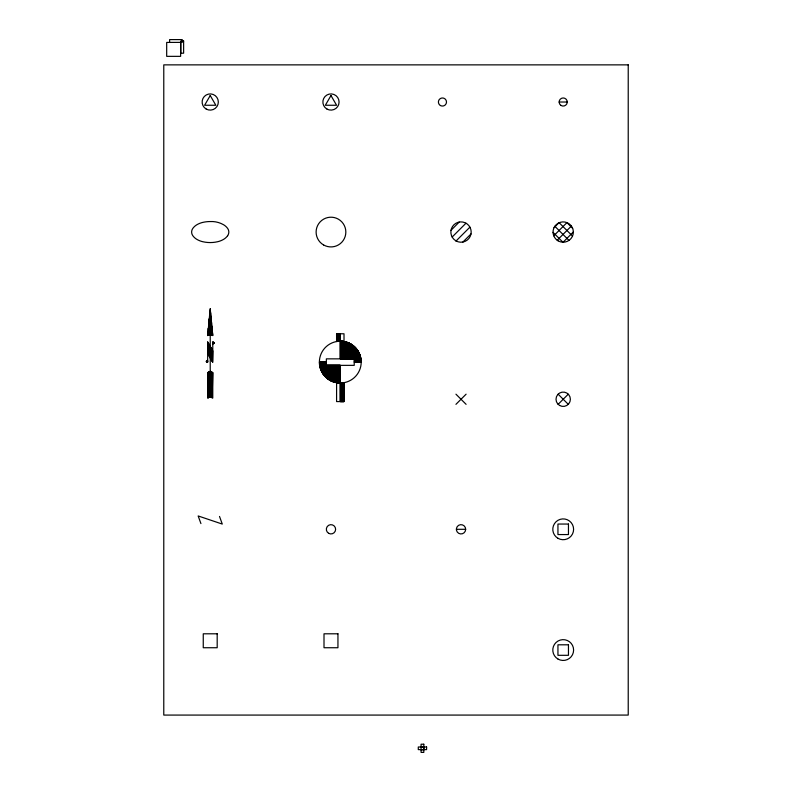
<?xml version="1.0" encoding="UTF-8"?>
<svg xmlns="http://www.w3.org/2000/svg" width="792" height="792" viewBox="0 0 792 792"><rect width="100%" height="100%" fill="white"/><g stroke="black" fill="none" stroke-linecap="round" stroke-linejoin="round"><path stroke-width="1.19" d="M212.81 343.777L214.018 343.174L213.414 341.966L212.771 341.976L212.771 362.38L207.672 353.45M207.672 372.577L207.989 397.762L207.989 372.577L208.306 397.762L208.306 372.26L208.633 397.445L208.633 372.26L208.949 397.445L208.949 371.943L209.266 397.129L209.266 371.943L209.583 397.129L209.583 371.626L209.9 396.812L209.9 371.626L210.226 396.812L210.543 371.626L210.543 396.812L210.86 371.626L210.86 397.129L211.494 371.943L211.494 397.445L212.137 372.26L212.137 397.762L212.771 372.577L210.226 371.309L207.672 372.577L207.672 398.079L210.226 396.812L212.771 398.079L212.771 372.577M210.226 334.323L209.9 311.375L209.9 334.323L209.583 314.879L209.583 334.64L209.266 318.701L209.266 334.64L208.949 322.215L208.949 334.966L208.633 325.403L208.633 334.966L208.306 328.264L208.306 335.283L207.989 331.779L207.672 334.966L210.226 334.323L212.771 335.6L210.226 308.821L207.672 335.6L210.226 334.323L210.543 312.652L210.543 334.323L210.86 316.156L210.86 334.64L211.177 319.344L211.177 334.64L211.494 322.532L211.494 334.966L211.82 326.037L211.82 334.966L212.137 329.225L212.137 335.283L212.454 332.729L212.771 335.283M451.014 230.274L459.241 222.057M452.153 237.026L465.983 223.195M456.103 240.956L469.913 227.146M462.894 242.045L471.012 233.927M554.053 227.621L558.756 222.918M553.757 235.808L566.943 222.611L572.646 228.314M557.192 240.253L571.388 226.047M563.102 242.223L573.358 231.967M455.945 404.336L466.102 394.178M558.122 404.336L568.28 394.178M207.039 362.38L207.672 361.746C204.009 362.38 209.118 359.251 206.712 360.786L207.672 360.786L206.395 361.103L207.672 361.103L206.395 361.419L207.672 361.419L206.395 361.746L207.653 362.33L207.672 341.976L212.771 350.905L212.454 361.746L212.454 350.579L212.137 361.103L212.137 349.945L211.82 360.469L211.82 349.312L211.494 360.152L211.494 348.668L211.177 359.509L211.177 348.351L210.86 358.875L210.86 347.718L210.543 358.232L210.543 347.074L210.226 357.915L209.583 345.48L209.583 356.638L209.266 344.847L209.266 356.004L208.949 344.203L208.949 355.687L208.633 343.886L208.633 355.044L208.306 343.253L208.306 354.41L207.989 342.609L207.989 354.093L207.672 341.976M559.132 102.019L567.26 102.019M354.222 358.855L326.353 358.855L326.403 377.725M319.394 362.112L326.353 362.112M354.222 362.112L361.192 362.112A20.899 20.899 0 0 0 329.838 344.005A20.899 20.899 0 0 0 329.838 380.209A20.899 20.899 0 0 0 361.192 362.112M326.353 365.36L354.222 365.36L354.272 346.569M456.38 529.303L465.666 529.303A4.643 4.643 0 0 1 458.697 533.323A4.643 4.643 0 0 1 458.697 525.284A4.643 4.643 0 0 1 465.666 529.303M421.077 746.826L423.809 746.826M421.077 749.786L423.809 749.786M212.771 341.976L214.048 342.609L212.771 342.609L214.048 342.936L212.771 342.936L214.048 343.253L212.771 343.253L213.731 343.57L213.088 343.886M559.182 222.73L572.537 236.085M554.846 226.274L568.983 240.412M553.044 232.353L562.904 242.213M558.122 394.178L568.28 404.336M455.945 394.178L466.102 404.336M219.513 516.443L222.285 524.076L198.158 515.948L200.93 523.591M423.859 746.995L423.859 749.618M361.142 360.697L361.142 362.112M360.954 358.994L360.954 362.112M360.776 357.944L360.776 362.112M360.588 357.113L360.588 362.112M360.4 356.41L360.4 362.112M360.212 355.796L360.212 362.112M360.033 355.232L360.033 362.112M359.845 354.727L359.845 362.112M359.657 354.252L359.657 362.112M359.469 353.806L359.469 362.112M359.281 353.39L359.281 362.112M359.103 352.994L359.103 362.112M358.915 352.618L358.915 362.112M358.727 352.262L358.727 362.112M358.538 351.925L358.538 362.112M358.36 351.599L358.36 362.112M358.172 351.292L358.172 362.112M357.984 350.985L357.984 362.112M357.796 350.698L357.796 362.112M357.618 350.42L357.618 362.112M357.43 350.143L357.43 362.112M357.242 349.886L357.242 362.112M357.053 349.628L357.053 362.112M356.875 349.381L356.875 362.112M356.687 349.143L356.687 362.112M356.499 348.916L356.499 362.112M356.311 348.688L356.311 362.112M356.123 348.47L356.123 362.112M355.945 348.262L355.945 362.112M355.757 348.054L355.757 362.112M355.568 347.846L355.568 362.112M355.38 347.648L355.38 362.112M355.202 347.46L355.202 362.112M355.014 347.272L355.014 362.112M354.826 347.094L354.826 362.112M354.638 346.916L354.638 362.112M354.46 346.738L354.46 362.112M354.083 346.411L354.083 358.855M353.895 346.243L353.895 358.855M353.717 346.084L353.717 358.855M353.529 345.936L353.529 358.855M353.341 345.787L353.341 358.855M353.153 345.639L353.153 358.855M352.965 345.49L352.965 358.855M352.787 345.352L352.787 358.855M352.598 345.213L352.598 358.855M352.41 345.084L352.41 358.855M352.222 344.956L352.222 358.855M352.044 344.827L352.044 358.855M351.856 344.698L351.856 358.855M351.668 344.579L351.668 358.855M351.48 344.461L351.48 358.855M351.302 344.342L351.302 358.855M351.113 344.233L351.113 358.855M350.925 344.114L350.925 358.855M350.737 344.005L350.737 358.855M350.559 343.906L350.559 358.855M350.371 343.797L350.371 358.855M350.183 343.698L350.183 358.855M349.995 343.599L349.995 358.855M349.807 343.5L349.807 358.855M349.628 343.411L349.628 358.855M349.44 343.322L349.44 358.855M349.252 343.233L349.252 358.855M349.064 343.144L349.064 358.855M348.886 343.055L348.886 358.855M348.698 342.976L348.698 358.855M348.51 342.896L348.51 358.855M348.322 342.817L348.322 358.855M348.143 342.738L348.143 358.855M347.955 342.669L347.955 358.855M347.767 342.589L347.767 358.855M347.579 342.52L347.579 358.855M347.391 342.451L347.391 358.855M347.213 342.392L347.213 358.855M347.025 342.322L347.025 358.855M346.837 342.263L346.837 358.855M346.648 342.203L346.648 358.855M346.47 342.144L346.47 358.855M346.282 342.085L346.282 358.855M346.094 342.035L346.094 358.855M345.906 341.976L345.906 358.855M345.728 341.926L345.728 358.855M345.54 341.877L345.54 358.855M345.352 341.827L345.352 358.855M345.163 341.788L345.163 358.855M344.985 341.738L344.985 358.855M344.797 341.698L344.797 358.855M344.609 341.659L344.609 358.855M344.421 341.619L344.421 358.855M344.233 341.59L344.233 358.855M344.055 358.855L344.005 333.778L336.58 333.778L336.58 341.54M344.005 382.675L344.005 401.584L336.58 401.584L336.62 365.36M343.867 341.52L343.867 358.855M343.867 382.704L343.867 401.584M343.678 341.491L343.678 358.855M343.678 382.734L343.678 401.584M343.49 341.461L343.49 358.855M343.49 382.764L343.49 401.584M343.312 341.431L343.312 358.855M343.312 382.793L343.312 401.584M343.124 341.401L343.124 358.855M343.124 382.813L343.124 401.584M342.936 341.382L342.936 358.855M342.936 382.843L342.936 401.584M342.748 341.352L342.748 358.855M342.748 382.863L342.748 401.584M342.57 341.332L342.57 358.855M342.57 382.882L342.57 401.584M342.382 341.312L342.382 358.855M342.382 382.902L342.382 401.584M342.193 341.293L342.193 358.855M342.193 382.922L342.193 401.584M342.005 341.283L342.005 358.855M342.005 382.942L342.005 401.584M341.827 341.263L341.827 358.855M341.827 382.952L341.827 401.584M341.639 341.253L341.639 358.855M341.639 382.962L341.639 401.584M341.451 341.243L341.451 358.855M341.451 382.982L341.451 401.584M341.263 341.233L341.263 358.855M341.263 382.991L341.263 401.584M341.075 341.223L341.075 358.855M341.075 382.991L341.075 401.584M340.897 341.213L340.897 358.855M340.897 383.001L340.897 401.584M340.708 341.213L340.708 358.855M340.708 383.001L340.708 401.584M340.52 341.213L340.52 358.855M340.52 383.011L340.52 401.584M340.332 341.213L340.332 358.855L340.293 333.778M340.332 383.011L340.332 401.584L340.293 365.36M340.154 333.778L340.154 341.213M340.154 365.36L340.154 383.011M339.966 333.778L339.966 341.213M339.966 365.36L339.966 383.011M339.778 333.778L339.778 341.213M339.778 365.36L339.778 383.001M339.59 333.778L339.59 341.223M339.59 365.36L339.59 383.001M339.412 333.778L339.412 341.223M339.412 365.36L339.412 382.991M339.224 333.778L339.224 341.233M339.224 365.36L339.224 382.982M339.035 333.778L339.035 341.243M339.035 365.36L339.035 382.972M338.847 333.778L338.847 341.263M338.847 365.36L338.847 382.962M338.669 333.778L338.669 341.273M338.669 365.36L338.669 382.942M338.481 333.778L338.481 341.293M338.481 365.36L338.481 382.932M338.293 333.778L338.293 341.303M338.293 365.36L338.293 382.912M338.105 333.778L338.105 341.322M338.105 365.36L338.105 382.892M337.917 333.778L337.917 341.342M337.917 365.36L337.917 382.873M337.738 333.778L337.738 341.362M337.738 365.36L337.738 382.853M337.55 333.778L337.55 341.392M337.55 365.36L337.55 382.833M337.362 333.778L337.362 341.411M337.362 365.36L337.362 382.803M337.174 333.778L337.174 341.441M337.174 365.36L337.174 382.774M336.996 333.778L336.996 341.471M336.996 365.36L336.996 382.744M336.808 333.778L336.808 341.5M336.808 365.36L336.808 382.714M336.432 365.36L336.432 382.655M336.253 365.36L336.253 382.615M336.065 365.36L336.065 382.576M335.877 365.36L335.877 382.536M335.689 365.36L335.689 382.496M335.511 365.36L335.511 382.457M335.323 365.36L335.323 382.407M335.135 365.36L335.135 382.368M334.947 365.36L334.947 382.318M334.759 365.36L334.759 382.269M334.58 365.36L334.58 382.209M334.392 365.36L334.392 382.16M334.204 365.36L334.204 382.1M334.016 365.36L334.016 382.051M333.838 365.36L333.838 381.992M333.65 365.36L333.65 381.922M333.462 365.36L333.462 381.863M333.274 365.36L333.274 381.793M333.095 365.36L333.095 381.734M332.907 365.36L332.907 381.665M332.719 365.36L332.719 381.586M332.531 365.36L332.531 381.516M332.343 365.36L332.343 381.437M332.165 365.36L332.165 381.368M331.977 365.36L331.977 381.289M331.789 365.36L331.789 381.2M331.601 365.36L331.601 381.12M331.422 365.36L331.422 381.031M331.234 365.36L331.234 380.942M331.046 365.36L331.046 380.853M330.858 365.36L330.858 380.764M330.68 365.36L330.68 380.665M330.492 365.36L330.492 380.566M330.304 365.36L330.304 380.467M330.115 365.36L330.115 380.368M329.937 365.36L329.937 380.259M329.749 365.36L329.749 380.15M329.561 365.36L329.561 380.041M329.373 365.36L329.373 379.932M329.185 365.36L329.185 379.813M329.007 365.36L329.007 379.695M328.819 365.36L328.819 379.576M328.63 365.36L328.63 379.457M328.442 365.36L328.442 379.328M328.264 365.36L328.264 379.2M328.076 365.36L328.076 379.071M327.888 365.36L327.888 378.932M327.7 365.36L327.7 378.794M327.522 365.36L327.522 378.655M327.334 365.36L327.334 378.507M327.145 365.36L327.145 378.358M326.957 365.36L326.957 378.21M326.779 365.36L326.779 378.051M326.591 365.36L326.591 377.893M326.215 362.112L326.215 377.556M326.027 362.112L326.027 377.388M325.849 362.112L325.849 377.21M325.661 362.112L325.661 377.032M325.472 362.112L325.472 376.853M325.284 362.112L325.284 376.655M325.106 362.112L325.106 376.467M324.918 362.112L324.918 376.269M324.73 362.112L324.73 376.061M324.542 362.112L324.542 375.853M324.364 362.112L324.364 375.636M324.175 362.112L324.175 375.418M323.987 362.112L323.987 375.19M323.799 362.112L323.799 374.953M323.621 362.112L323.621 374.705M323.433 362.112L323.433 374.458M323.245 362.112L323.245 374.2M323.057 362.112L323.057 373.933M322.869 362.112L322.869 373.656M322.69 362.112L322.69 373.378M322.502 362.112L322.502 373.082M322.314 362.112L322.314 372.775M322.126 362.112L322.126 372.448M321.948 362.112L321.948 372.121M321.76 362.112L321.76 371.775M321.572 362.112L321.572 371.408M321.384 362.112L321.384 371.022M321.205 362.112L321.205 370.616M321.017 362.112L321.017 370.191M320.829 362.112L320.829 369.725M320.641 362.112L320.641 369.24M320.463 362.112L320.463 368.706M320.275 362.112L320.275 368.112M320.087 362.112L320.087 367.458M319.899 362.112L319.899 366.696M319.711 362.112L319.711 365.775M319.532 362.112L319.532 364.508M210.226 308.821L210.226 396.812M180.625 42.422L180.625 56.351L166.686 56.351L166.686 42.422L182.239 42.382L182.239 39.6L169.607 39.6L169.607 42.382M210.226 95.535L204.613 105.257L215.84 105.257L210.226 95.535M330.977 95.535L325.363 105.257L336.59 105.257L330.977 95.535M183.625 40.996L180.843 40.996L180.843 53.193L183.625 53.193L183.625 40.996M628.224 64.865L163.776 64.865L163.776 715.077L628.224 715.077L628.224 64.865M568.458 524.047L557.944 524.047L557.944 534.56L568.458 534.56L568.458 524.047M217.186 633.798L203.257 633.798L203.257 647.737L217.186 647.737L217.186 633.798M337.946 633.798L324.007 633.798L324.007 647.737L337.946 647.737L337.946 633.798M568.458 644.807L557.944 644.807L557.944 655.311L568.458 655.311L568.458 644.807M423.809 744.213L421.077 744.213L421.077 752.4L423.809 752.4L423.809 744.213M426.601 746.995L418.285 746.995L418.285 749.618L426.601 749.618L426.601 746.995M557.994 659.063A10.405 10.405 0 0 0 573.606 650.054A10.405 10.405 0 0 0 557.994 641.045A10.405 10.405 0 0 0 557.994 659.063M557.994 538.312A10.405 10.405 0 0 0 573.606 529.303A10.405 10.405 0 0 0 557.994 520.294A10.405 10.405 0 0 0 557.994 538.312M328.66 533.323A4.643 4.643 0 0 0 335.62 529.303A4.643 4.643 0 0 0 328.66 525.284A4.643 4.643 0 0 0 328.66 533.323M559.607 405.474A7.178 7.178 0 0 0 570.379 399.257A7.178 7.178 0 0 0 559.607 393.04A7.178 7.178 0 0 0 559.607 405.474M558.122 240.857A10.157 10.157 0 0 0 573.358 232.056A10.157 10.157 0 0 0 558.122 223.255A10.157 10.157 0 0 0 558.122 240.857M455.945 240.857A10.157 10.157 0 0 0 471.181 232.056A10.157 10.157 0 0 0 455.945 223.255A10.157 10.157 0 0 0 455.945 240.857M323.552 244.936A14.86 14.86 0 0 0 345.837 232.056A14.86 14.86 0 0 0 323.552 219.186A14.86 14.86 0 0 0 323.552 244.936M227.631 235.719A6.178 6.178 0 0 0 227.631 228.403A13.514 13.514 0 0 0 223.374 224.631A24.097 24.097 0 0 0 210.226 221.552A32.819 32.819 0 0 0 202.742 222.413A21.493 21.493 0 0 0 197.069 224.631A13.514 13.514 0 0 0 192.822 228.403A6.178 6.178 0 0 0 192.822 235.719A13.514 13.514 0 0 0 197.069 239.491A21.493 21.493 0 0 0 202.742 241.709A32.819 32.819 0 0 0 217.701 241.709A21.493 21.493 0 0 0 223.374 239.491A13.514 13.514 0 0 0 227.631 235.719M560.914 105.376A4.069 4.069 0 0 0 567.25 102.316A4.069 4.069 0 0 0 561.429 98.356A4.069 4.069 0 0 0 560.914 105.376M440.411 105.534A4.069 4.069 0 0 0 446.51 102.019A4.069 4.069 0 0 0 440.411 98.495A4.069 4.069 0 0 0 440.411 105.534M326.928 109.029A8.098 8.098 0 0 0 339.075 102.019A8.098 8.098 0 0 0 326.928 95A8.098 8.098 0 0 0 326.928 109.029M206.177 109.029A8.098 8.098 0 0 0 218.325 102.019A8.098 8.098 0 0 0 206.177 95A8.098 8.098 0 0 0 206.177 109.029"/></g></svg>
